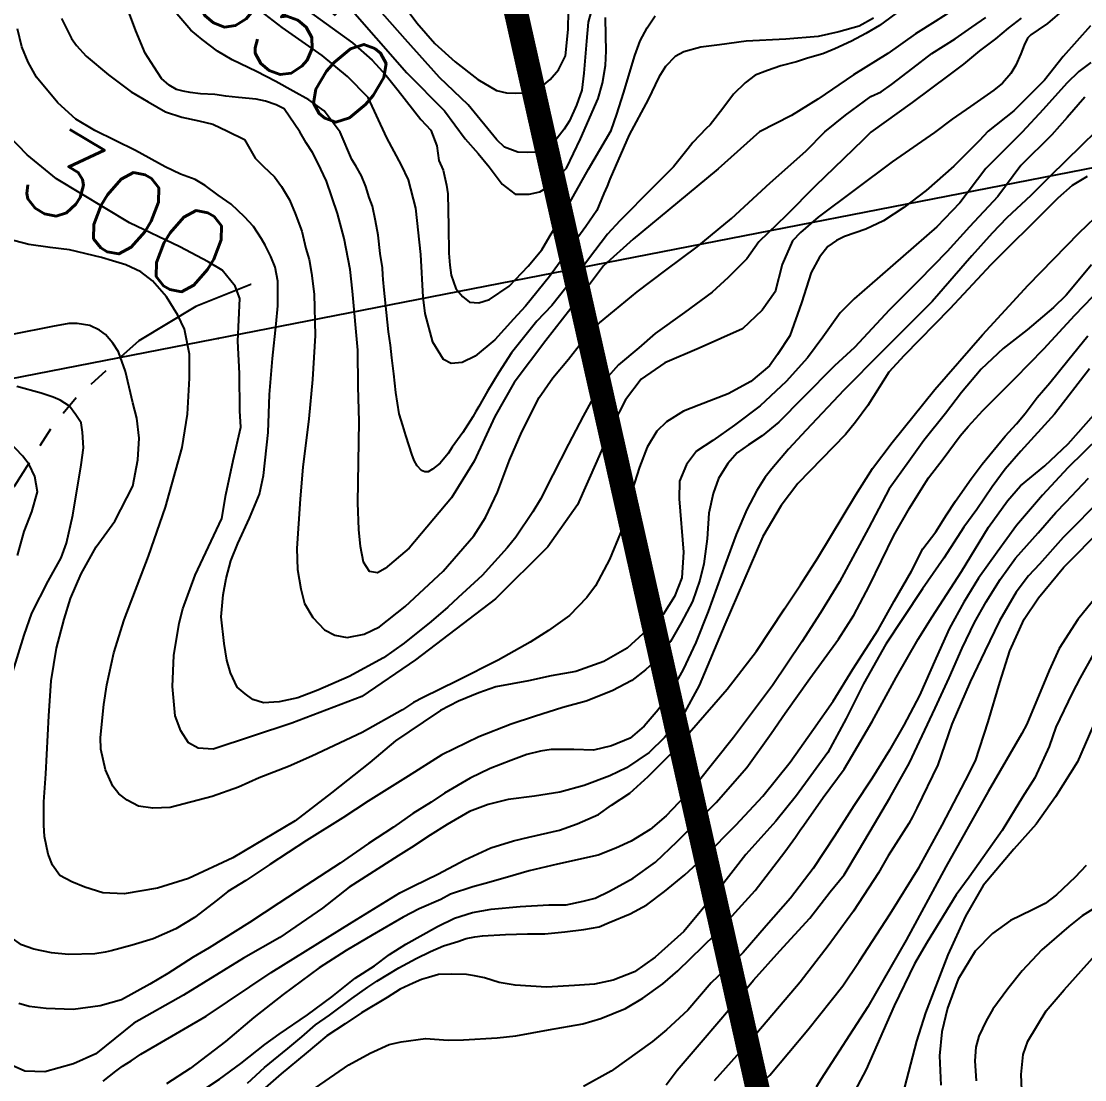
# Model space of a CAD drawing. Header units: millimetres. Extents: x 548366 to 1117317, y 7446967 to 14899125.
# Drawn here: x 551813 to 552342, y 7454565 to 7455092 of the extents above; entities that cross this region are included whole.
import ezdxf
from ezdxf.enums import TextEntityAlignment as Align

# ---------------------------------------------------------------- set-up
doc = ezdxf.new("R2010")
doc.units = ezdxf.units.MM
doc.header["$MEASUREMENT"] = 0
doc.linetypes.add('ACAD_ISO11W100', pattern=[33, 12, -3, 12, -3, 0, -3])
doc.linetypes.add('RIO_PERIODICO', pattern=[5.8, 3, -0.4, 0.4, -0.4, 0.4, -0.4, 0.4, -0.4])
for name, color, linetype in [('CURVA_INTERMEDIÁRIA', 32, 'Continuous'), ('CURVA_MESTRA', 36, 'Continuous'), ('ELETRO_PROP', 230, 'Continuous'), ('RADIAIS', 222, 'Continuous'), ('RIO_PERIÓDICO', 4, 'RIO_PERIODICO'), ('TXT_CURVA_MESTRA', 7, 'Continuous')]:
    doc.layers.add(name, color=color, linetype=linetype)
doc.styles.add('ROMANS', font='romans.shx')

msp = doc.modelspace()

# ---------------------------------------------------------------- linework, layer by layer
at = {"layer": 'CURVA_INTERMEDIÁRIA'}
for points, elevation in [([(552001.45, 7455102.16), (552009.81, 7455091.09), (552018.74, 7455080.82), (552028.75, 7455071.66), (552040.03, 7455062.83), (552049.4, 7455057.51), (552054.31, 7455056.32), (552058.64, 7455056.09), (552062.48, 7455056.25), (552066.54, 7455057.06), (552071.87, 7455059.35), (552076.1, 7455062.83), (552080.32, 7455067.76), (552083.75, 7455074.7), (552085.1, 7455087.76), (552085.19, 7455097.11)], 390), ([(552275.91, 7455097.14), (552267.61, 7455091.72), (552257.88, 7455085.58), (552244.1, 7455075.92), (552227.09, 7455065.29), (552209.2, 7455053.08), (552196.18, 7455045.07), (552180.32, 7455036.84), (552159.73, 7455018.39), (552139.42, 7455001.64), (552117.36, 7454983.51), (552102.62, 7454970.18), (552094.61, 7454959.57), (552073.98, 7454933.02), (552058.14, 7454912.13), (552048.49, 7454895.21), (552038.36, 7454873), (552027.06, 7454854.79), (552005.88, 7454829.82), (551994.07, 7454819.69), (551990.16, 7454817.52), (551986.25, 7454818.1), (551983.26, 7454822.75), (551981.76, 7454830.65), (551980.85, 7454838.96), (551980.34, 7454852.3), (551981.08, 7454892.7), (551980.5, 7454910.21), (551980.33, 7454928.29), (551977.75, 7454957.58), (551976.58, 7454968.44), (551973.58, 7454983.86), (551970.25, 7454996.16), (551964.75, 7455012.25), (551960.51, 7455021.48), (551957.91, 7455026.59), (551954.67, 7455031.41), (551951.51, 7455036.81), (551943.8, 7455048.33), (551939.83, 7455050.22), (551934.51, 7455052.2), (551929.82, 7455053.19), (551921.08, 7455054), (551914.79, 7455054.55), (551909.2, 7455055.36), (551902.08, 7455055.82), (551896.94, 7455056.45), (551893.42, 7455057.17), (551890.17, 7455057.89), (551886.48, 7455060.05), (551882.78, 7455063.47), (551878.99, 7455068.97), (551874.61, 7455076.07), (551869.91, 7455087.12), (551866.84, 7455095.59)], 330), ([(552250.55, 7455097.56), (552239.96, 7455089.85), (552233.09, 7455085.85), (552226.1, 7455082.05), (552217.71, 7455078.17), (552211.78, 7455075.72), (552204.2, 7455073.44), (552198.62, 7455071.73), (552190.9, 7455069.74), (552184.31, 7455067.46), (552178.1, 7455065.09), (552173.09, 7455061.24), (552167.37, 7455055.53), (552162.08, 7455048.52), (552155.62, 7455040.38), (552153.64, 7455038.49), (552147.05, 7455031.64), (552144.68, 7455028.55), (552137.52, 7455019.41), (552129.75, 7455011.89), (552122.71, 7455004.74), (552115.19, 7454997.1), (552110.75, 7454992.66), (552104.58, 7454985.88), (552098.39, 7454977.66), (552091.25, 7454968.22), (552083.91, 7454959.21), (552076.94, 7454950.4), (552069.41, 7454942.7), (552064.14, 7454935.98), (552056.81, 7454926.84), (552050.59, 7454917.17), (552044.93, 7454907.87), (552040.54, 7454900.27), (552039.15, 7454897.81), (552037.63, 7454895.09), (552032.69, 7454887.22), (552027.38, 7454880.05), (552025.3, 7454876.78), (552021.31, 7454872.05), (552017.48, 7454869.06), (552015.32, 7454867.73), (552013.74, 7454867.64), (552012.07, 7454868.39), (552010, 7454870.72), (552008.41, 7454873.43), (552007.32, 7454876.5), (552005.91, 7454880.57), (552004.33, 7454885.72), (552002.83, 7454890.71), (552000.92, 7454896.61), (551999.31, 7454907.25), (551998.32, 7454916.47), (551997.23, 7454924.45), (551996.65, 7454930.77), (551995.65, 7454937.31), (551994.74, 7454947.03), (551993.49, 7454958.09), (551993.07, 7454963.41), (551992.91, 7454965.73), (551992.66, 7454969.14), (551991.57, 7454976.29), (551990.58, 7454985.51), (551989.25, 7454992.58), (551987.75, 7454999.86), (551986.08, 7455004.18), (551984.42, 7455009.67), (551982.17, 7455014.9), (551979.34, 7455019.89), (551977.41, 7455023.11), (551971.61, 7455036.62), (551963.64, 7455047.34), (551956.07, 7455052.83), (551948.22, 7455057.16), (551939.58, 7455061.96), (551929.94, 7455066.9), (551917.86, 7455072.75), (551910.63, 7455077.06), (551902.93, 7455082.8), (551897.38, 7455087.52), (551890.34, 7455095.53)], 340), ([(551955.7, 7455097.04), (551967.7, 7455088.48), (551977.8, 7455081.09), (551987.54, 7455072.53), (551994.51, 7455064.93), (552000.46, 7455057.45), (552011.74, 7455043), (552016.69, 7455037.77), (552019.7, 7455029.88), (552020.68, 7455022.67), (552022.81, 7455017.73), (552024.43, 7455010.4), (552025.11, 7455005.97), (552025.47, 7454989.72), (552025.72, 7454976.46), (552026.15, 7454970.5), (552026.83, 7454965.64), (552029.22, 7454958.95), (552032.54, 7454954.94), (552035.95, 7454952.13), (552040.56, 7454951.79), (552045.84, 7454953.5), (552055.64, 7454960.06), (552065.19, 7454970.03), (552071.88, 7454978.16), (552076.15, 7454985.23), (552083.06, 7454996.61), (552087.49, 7455004.71), (552095.19, 7455018.3), (552106.39, 7455037.59), (552109.27, 7455045.6), (552112.53, 7455056.12), (552118.26, 7455074.84), (552120.86, 7455082.08), (552124.29, 7455088.66), (552128.3, 7455094.52)], 360), ([(551976.53, 7455098.39), (551989.52, 7455083.61), (552004.7, 7455066.29), (552023.52, 7455047.24), (552033.78, 7455033.36), (552040.3, 7455026.12), (552045.72, 7455019.43), (552052.24, 7455010.75), (552058.75, 7455005.87), (552065.63, 7455005.87), (552070.88, 7455006.95), (552076.13, 7455010.21), (552084.27, 7455018.71), (552091.15, 7455033.37), (552099.92, 7455053.42), (552102.15, 7455061.09), (552103.68, 7455069.92), (552103.95, 7455077.13), (552103.77, 7455084.61), (552103.64, 7455093.72)], 370), ([(552097.19, 7455099.27), (552095.02, 7455091.36), (552094.12, 7455081.99), (552092.92, 7455066.04), (552091.77, 7455057.6), (552089.2, 7455050.17), (552085.74, 7455042.27), (552083.03, 7455038.13), (552077.32, 7455030.72), (552073.7, 7455028.19), (552068.64, 7455026.74), (552064.65, 7455026.56), (552059.95, 7455026.74), (552053.43, 7455029.27), (552049.63, 7455032.89), (552035.34, 7455050.3), (552021, 7455063.91), (552003.89, 7455082.95), (551989.99, 7455098.73)], 380), ([(552344.95, 7455089.59), (552331.34, 7455074.29), (552322.02, 7455062.65), (552306.8, 7455047.32), (552293.96, 7455037.28), (552289.54, 7455032.33), (552276.94, 7455019.74), (552263.09, 7455007.6), (552252.08, 7454999.26), (552242.02, 7454992.62), (552233.23, 7454988.37), (552222.6, 7454984.76), (552218.61, 7454982.86), (552214.17, 7454979.77), (552210.07, 7454974.47), (552205.9, 7454966.83), (552201.09, 7454951.79), (552195.27, 7454935.36), (552189.2, 7454926.01), (552185.18, 7454920.45), (552175.89, 7454912.71), (552164.71, 7454906.59), (552150.11, 7454900.82), (552142.39, 7454897.89), (552134.01, 7454892.58), (552129.23, 7454887.97), (552124.43, 7454880.02), (552120.49, 7454869.98), (552114.53, 7454851.33), (552111.11, 7454837.32), (552105.68, 7454824.11), (552098.73, 7454810.98), (552094.26, 7454805.12), (552085.67, 7454796.16), (552075.32, 7454788.7), (552066.22, 7454783.02), (552050.15, 7454774.01), (552029.75, 7454763.71), (552012.83, 7454755.38), (552008.15, 7454752.99), (552002.68, 7454749.26), (551982.6, 7454738.02), (551957.52, 7454726.23), (551945.9, 7454721.18), (551931.37, 7454715.49), (551921.02, 7454710.82), (551907.94, 7454706.16), (551886.98, 7454700.73), (551878.39, 7454700.35), (551871.19, 7454701.36), (551865.63, 7454704.39), (551861.46, 7454707.55), (551858.43, 7454711.33), (551854.86, 7454719.48), (551852.46, 7454729.71), (551852.33, 7454735.52), (551853.97, 7454751.93), (551855.49, 7454761.76), (551858.94, 7454777.6), (551864.1, 7454794.05), (551876.27, 7454825.83), (551884.68, 7454850.07), (551892.92, 7454879.88), (551895.67, 7454896.4), (551896.67, 7454914.27), (551896.59, 7454926.32), (551894.09, 7454938.7), (551890.85, 7454945.68), (551885.27, 7454954.7), (551878.19, 7454962.76), (551872.45, 7454967.17), (551865.02, 7454970.77), (551858.28, 7454972.68), (551852.87, 7454974.43), (551836.98, 7454978.08), (551827.27, 7454979.26), (551816.62, 7454980.75), (551805.89, 7454983.58)], 290), ([(552310.5, 7455093.35), (552303.92, 7455088.37), (552297.69, 7455083.16), (552289.63, 7455077.16), (552281.81, 7455070.6), (552274.49, 7455065.08), (552256.22, 7455051.38), (552235.66, 7455036.73), (552231.83, 7455032.9), (552222.09, 7455023.41), (552208.1, 7455010.02), (552193.53, 7454995.23), (552179.95, 7454982.09), (552173.87, 7454973.69), (552164.61, 7454964.33), (552156.72, 7454957.05), (552142.98, 7454947), (552128.3, 7454936.53), (552120.16, 7454929.38), (552110.13, 7454920.95), (552103.59, 7454913.71), (552097.47, 7454904.57), (552092.49, 7454895.48), (552085.16, 7454881.51), (552077.4, 7454866.28), (552071.36, 7454854.08), (552067.45, 7454847.84), (552058.97, 7454835.21), (552054.71, 7454829.96), (552042.26, 7454816.14), (552030.29, 7454805.16), (552025.17, 7454800.33), (552016.86, 7454793.3), (552003.41, 7454782.44), (551993.18, 7454775.2), (551976.09, 7454765.86), (551960.46, 7454759.04), (551950.52, 7454755.35), (551941.33, 7454753.21), (551933.52, 7454752.86), (551928.19, 7454754.42), (551924.28, 7454757.26), (551920.42, 7454760.62), (551917.09, 7454767.69), (551915.26, 7454774), (551913.93, 7454782.23), (551912.43, 7454795.59), (551913.43, 7454806.48), (551914.93, 7454814.59), (551917.17, 7454823.48), (551920.75, 7454832.12), (551926.51, 7454844.59), (551931.5, 7454856.56), (551933.5, 7454865.95), (551935.75, 7454887.22), (551936.42, 7454906.21), (551938, 7454924.14), (551939.83, 7454941.34), (551940.59, 7454950.24), (551940.59, 7454962.54), (551939.26, 7454969.6), (551937.1, 7454974.92), (551934.26, 7454980.55), (551932.43, 7454983.63), (551928.52, 7454989.78), (551924.03, 7454994.51), (551917.29, 7455000.83), (551910.92, 7455005.37), (551904.51, 7455010.19), (551899.44, 7455013.1), (551892.12, 7455015.76), (551884.52, 7455019.45), (551869.71, 7455027.58), (551849.53, 7455037.51), (551840.06, 7455043.09), (551831.05, 7455051.29), (551820.58, 7455064), (551816.34, 7455071.54), (551813.28, 7455079.11), (551811.11, 7455088.03)], 310), ([(551832.94, 7455093.25), (551837.9, 7455083.34), (551840.42, 7455079.88), (551845.28, 7455074.59), (551856.38, 7455065.23), (551867.66, 7455056.75), (551876.02, 7455051.85), (551884.67, 7455046.81), (551892.79, 7455044.1), (551901.28, 7455042.29), (551908.3, 7455040.68), (551915.51, 7455037.17), (551923.98, 7455033), (551929.36, 7455023.83), (551933.52, 7455019.68), (551938.92, 7455014.52), (551942.42, 7455009.66), (551946.42, 7455003.09), (551949.18, 7454996.32), (551952.51, 7454987.42), (551954.59, 7454978.87), (551956.17, 7454973.38), (551957.34, 7454966.58), (551958.67, 7454956.03), (551959.16, 7454935.61), (551957.83, 7454913.63), (551956.08, 7454894.05), (551953.08, 7454869.98), (551951.67, 7454854.28), (551950, 7454829.64), (551950.42, 7454819.08), (551952.02, 7454809.46), (551953.93, 7454802.23), (551957.93, 7454795.25), (551963.75, 7454789.1), (551968.99, 7454786.52), (551975.06, 7454785.28), (551983.63, 7454786.94), (551991.24, 7454790.68), (552003.96, 7454800.68), (552022.9, 7454818.22), (552038.15, 7454835.92), (552043.97, 7454845.06), (552049.85, 7454857.67), (552055.82, 7454873.52), (552062.01, 7454887.6), (552070.62, 7454904.63), (552077.49, 7454914.53), (552085.29, 7454923.79), (552091.7, 7454932.07), (552100.68, 7454941.92), (552108.03, 7454947.93), (552119.39, 7454957.3), (552133.58, 7454968.02), (552149.31, 7454979.69), (552166.34, 7454993.74), (552185.5, 7455011.54), (552203.26, 7455027.19), (552212.68, 7455036.86), (552223.09, 7455045.19), (552235.69, 7455054.46), (552240.85, 7455056.78), (552245.99, 7455060.42), (552256.61, 7455068.53), (552266.07, 7455075.82), (552277.52, 7455083.11), (552285.84, 7455089), (552292.81, 7455093.8)], 320), ([(552345.05, 7455071.28), (552339.15, 7455066.9), (552333.12, 7455061.16), (552321.33, 7455048.01), (552310.91, 7455036.65), (552292.84, 7455018.67), (552279.98, 7455001.47), (552268.4, 7454989.53), (552234.95, 7454960.42), (552227.35, 7454953.79), (552220.44, 7454946.75), (552211.71, 7454934.68), (552204.11, 7454924.43), (552193.48, 7454912.67), (552180.57, 7454900.53), (552167.85, 7454890.86), (552157.03, 7454883.28), (552148.94, 7454877.95), (552143.89, 7454871.38), (552140.48, 7454863.09), (552140.29, 7454854.29), (552142.38, 7454827.74), (552141.59, 7454814.99), (552137.92, 7454805.64), (552132.24, 7454796.8), (552122.26, 7454787.08), (552114.35, 7454779.94), (552102.86, 7454773.37), (552088.84, 7454768.44), (552076.59, 7454766.3), (552065.27, 7454763.72), (552049.11, 7454760.69), (552040.65, 7454757.79), (552030.54, 7454753.62), (552021.58, 7454748.95), (552012.83, 7454743.2), (551999.19, 7454733.85), (551986.38, 7454723.06), (551967.31, 7454708.03), (551949.2, 7454694.05), (551918.2, 7454675.71), (551896.22, 7454665.35), (551880.75, 7454660.55), (551864.08, 7454657.77), (551853.6, 7454658.28), (551844.5, 7454661.05), (551838.06, 7454663.7), (551832.12, 7454666.86), (551828.45, 7454672.04), (551826.3, 7454677.55), (551824.53, 7454686.26), (551824.15, 7454691.95), (551824.14, 7454703.56), (551825.14, 7454717.55), (551826.65, 7454746.27), (551827.79, 7454763.78), (551830.44, 7454780.07), (551834.24, 7454794.44), (551837.39, 7454804.67), (551842.82, 7454817.04), (551850.16, 7454830.38), (551859.5, 7454843.13), (551868.37, 7454860.51), (551871.01, 7454873.72), (551871.59, 7454884.53), (551870.43, 7454894.46), (551868.52, 7454902.02), (551864.85, 7454917.62), (551861.36, 7454927.5), (551858.43, 7454931.65), (551854.85, 7454935.97), (551851.86, 7454938.21), (551847.11, 7454940.46), (551840.71, 7454941.54), (551836.55, 7454941.54), (551828.48, 7454940.04), (551808.35, 7454936.12)], 280), ([(552342.08, 7455054.08), (552333.37, 7455044.05), (552325.76, 7455035.37), (552310.29, 7455020.07), (552298.76, 7455004.69), (552284.72, 7454989.58), (552273.56, 7454977.29), (552259.6, 7454962.97), (552244.89, 7454948.38), (552227.44, 7454929.53), (552217.59, 7454920.43), (552201.82, 7454904.5), (552189.88, 7454892.37), (552181.55, 7454885.59), (552174.72, 7454881.18), (552169.14, 7454877.11), (552164.41, 7454871.83), (552159.85, 7454864.4), (552157.15, 7454856.89), (552155.08, 7454847.09), (552154.19, 7454834.35), (552152.57, 7454821.95), (552150.56, 7454813.74), (552146.89, 7454803.13), (552141.33, 7454792.65), (552136, 7454783.36), (552129.81, 7454775.03), (552123.49, 7454769.28), (552116.67, 7454763.85), (552106.9, 7454758.72), (552094.07, 7454753.62), (552082.36, 7454750.42), (552068.35, 7454746), (552056.73, 7454742.21), (552040.62, 7454735.84), (552022.19, 7454726.88), (552005.39, 7454716.27), (551985.61, 7454703.93), (551972.98, 7454695.6), (551954.8, 7454684.23), (551936.63, 7454672.4), (551924.66, 7454664.37), (551915.66, 7454659.01), (551910.62, 7454654.86), (551899.14, 7454645.96), (551889.78, 7454640.36), (551878.63, 7454635.35), (551868.1, 7454632.19), (551857.68, 7454629.36), (551854.64, 7454628.73), (551849.52, 7454627.9), (551836.51, 7454627.51), (551827.92, 7454628.39), (551819.21, 7454630.29), (551813.02, 7454632.43), (551807.84, 7454636.1)], 270), ([(552347.53, 7455037.01), (552340.53, 7455030.04), (552324.71, 7455014.58), (552315.27, 7455005.19), (552303.36, 7454994.08), (552295.93, 7454986.46), (552285.83, 7454975.1), (552266.09, 7454952.47), (552250.26, 7454936.61), (552240.98, 7454927.23), (552222.28, 7454908.33), (552203.46, 7454888.42), (552194.62, 7454878.98), (552186.35, 7454869.28), (552183.06, 7454864.99), (552178.95, 7454858.39), (552174.02, 7454849.02), (552168.71, 7454836.51), (552163.39, 7454822.12), (552154.66, 7454798.23), (552148.55, 7454782.81), (552142.23, 7454769.33), (552134.92, 7454756.21), (552129.89, 7454749.35), (552122.78, 7454741.14), (552115.84, 7454735.19), (552106.53, 7454731.38), (552097.62, 7454729.18), (552087.95, 7454729.6), (552076.66, 7454729.51), (552071.31, 7454728.71), (552064.53, 7454727.08), (552056.52, 7454724.07), (552046.26, 7454720.11), (552036.35, 7454715.31), (552023.53, 7454707.8), (552016.81, 7454703.37), (552007.72, 7454697.74), (551998.16, 7454690.92), (551985.74, 7454682.82), (551971.53, 7454673.07), (551954.56, 7454661.9), (551941.03, 7454653.07), (551926.52, 7454643.58), (551906.37, 7454630.93), (551898.53, 7454626.27), (551885.88, 7454618.17), (551876.86, 7454612.78), (551862.75, 7454605.03), (551852.24, 7454602.11), (551838.79, 7454600.27), (551825.34, 7454600.68), (551816.81, 7454601.67), (551811.66, 7454603.21)], 260), ([(551853.7, 7454564.62), (551859.99, 7454569.49), (551863.37, 7454572.04), (551867.54, 7454574.72), (551872.36, 7454578.06), (551880.64, 7454582.82), (551904.92, 7454596.91), (551937.32, 7454618.58), (551977.59, 7454643.68), (552001.3, 7454658.2), (552008.25, 7454661.82), (552020.21, 7454667.57), (552033.7, 7454674.75), (552046.59, 7454680.59), (552057.9, 7454684.21), (552065.55, 7454685.94), (552080.66, 7454689.46), (552089.56, 7454692.61), (552100.13, 7454697.25), (552106.58, 7454701.92), (552115.76, 7454707.86), (552124.84, 7454716.2), (552135.44, 7454726.83), (552146.38, 7454739.26), (552164.12, 7454759.63), (552178.7, 7454778.5), (552192.73, 7454799.59), (552200.72, 7454811.52), (552209.34, 7454824.96), (552228.12, 7454856.29), (552236.49, 7454869.34), (552246.23, 7454882.23), (552267.49, 7454908.75), (552291.23, 7454935.85), (552314, 7454960.52), (552339.29, 7454986.54), (552351.07, 7454997.97)], 240), ([(552345.37, 7454970.65), (552332.83, 7454955.56), (552326.57, 7454949.52), (552313.47, 7454938.38), (552301.52, 7454929.11), (552290.59, 7454918.73), (552280.74, 7454907.14), (552272.71, 7454896.78), (552261.94, 7454883.33), (552254.56, 7454872.87), (552244.82, 7454859.34), (552234.41, 7454839.72), (552219.99, 7454813.04), (552210.62, 7454797.56), (552201.24, 7454783.22), (552186.75, 7454761.41), (552167.24, 7454735.6), (552149.14, 7454712.71), (552133.82, 7454696.5), (552125.83, 7454689.7), (552116.34, 7454684.02), (552108.82, 7454680.44), (552099.92, 7454676.98), (552079.74, 7454672.55), (552065.63, 7454669.29), (552053.68, 7454665.71), (552043.77, 7454662.9), (552037.66, 7454661.33), (552026.53, 7454657.63), (552021.62, 7454655.03), (552010.87, 7454650.3), (552002.94, 7454646.17), (551987.46, 7454637.27), (551974.52, 7454629.52), (551961.17, 7454620.9), (551943.24, 7454607.67), (551928.59, 7454596.18), (551914.57, 7454584.35), (551897.05, 7454570.9), (551885.15, 7454563.24)], 230), ([(551895.05, 7454554.55), (551911.55, 7454565.53), (551922.13, 7454573.34), (551934.17, 7454582.77), (551941.18, 7454587.96), (551955.28, 7454597.54), (551967.44, 7454606.52), (551979.14, 7454615.77), (551988.69, 7454621.94), (551996.08, 7454627.63), (552004.34, 7454632.81), (552020.09, 7454641.54), (552028.42, 7454645.66), (552037.49, 7454648.41), (552046.77, 7454650.12), (552061.23, 7454651.49), (552075.41, 7454652.25), (552084.11, 7454652.38), (552092.53, 7454654.07), (552098.47, 7454655.57), (552105.54, 7454659.13), (552117.41, 7454665.63), (552128.43, 7454673.57), (552139.21, 7454683.73), (552158.69, 7454703.26), (552173.93, 7454720.59), (552186.13, 7454737.59), (552193.05, 7454747.72), (552205.32, 7454764.87), (552219.61, 7454784.4), (552227.11, 7454796.39), (552234.77, 7454810.79), (552247.07, 7454836.12), (552254.9, 7454849.68), (552261.24, 7454859.8), (552264.39, 7454864.7), (552271.55, 7454874.24), (552280.16, 7454885.64), (552283.99, 7454890.29), (552291.4, 7454898.27), (552307.49, 7454914.37), (552321.68, 7454928.98), (552337.11, 7454945.73), (552359.46, 7454968.81)], 220), ([(551925.54, 7454563.54), (551934.04, 7454571.29), (551945.49, 7454580.82), (551952.48, 7454586.56), (551959.37, 7454592.59), (551966.24, 7454597.4), (551977.44, 7454605.75), (551985.37, 7454611.31), (551989.78, 7454614.29), (552000.83, 7454620.98), (552009.45, 7454625.54), (552016.6, 7454629.05), (552022.97, 7454631.93), (552030.09, 7454634.05), (552034.37, 7454635.52), (552038.62, 7454636.33), (552042.49, 7454636.95), (552053.79, 7454637.52), (552064.89, 7454637.83), (552073.45, 7454637.83), (552083.44, 7454638.83), (552092.85, 7454639.97), (552100.54, 7454641.4), (552105.53, 7454643.47), (552115.96, 7454647.9), (552124.17, 7454652.38), (552132.91, 7454659), (552143.12, 7454667.22), (552153.3, 7454676.65), (552168.44, 7454691.87), (552181.95, 7454706.4), (552195.53, 7454723.26), (552207.05, 7454739.67), (552216.93, 7454753.7), (552226.75, 7454769.62), (552239.27, 7454789.16), (552247.17, 7454803.38), (552255.81, 7454818.29), (552261.59, 7454829.39), (552267.96, 7454837.95), (552273.22, 7454846.25), (552277.78, 7454853.06), (552285.5, 7454864.28), (552291.06, 7454871.47), (552302.53, 7454885.39), (552308.17, 7454891.67), (552312.48, 7454896.73), (552318.44, 7454904.64), (552324.63, 7454912.01), (552333.72, 7454923.04), (552343.55, 7454935.38)], 210), ([(551808.03, 7454766.09), (551814.38, 7454786.52), (551818.18, 7454797.48), (551826.39, 7454813.27), (551832.83, 7454824.89), (551835.49, 7454832.18), (551838.52, 7454846.19), (551842.81, 7454871.17), (551843.91, 7454879.71), (551843.36, 7454887.42), (551842.67, 7454892.1), (551840.05, 7454896.09), (551836.89, 7454900.35), (551832.27, 7454903.31), (551828.75, 7454904.84), (551822.77, 7454906.91), (551810.77, 7454910.19)], 270), ([(551954.48, 7454557.87), (551975.96, 7454572.74), (551986.45, 7454578.58), (551995.93, 7454582.81), (552001.92, 7454584.19), (552014.14, 7454585.74), (552025.31, 7454584.93), (552032.94, 7454585.12), (552049.7, 7454586.1), (552058.97, 7454587.08), (552075.34, 7454590.05), (552092.27, 7454593.17), (552101.32, 7454595.68), (552113.53, 7454600.76), (552122.18, 7454605.85), (552132.2, 7454613.01), (552139.6, 7454619.52), (552158.32, 7454637.67), (552178.06, 7454659.41), (552192.8, 7454678.64), (552198.24, 7454685.95), (552200.48, 7454689.37), (552202.36, 7454691.9), (552211.9, 7454705.72), (552222.35, 7454719.86), (552226.18, 7454726.19), (552236.37, 7454743.45), (552248.25, 7454765.44), (552259.16, 7454784.43), (552266.21, 7454795.57), (552280.71, 7454818.2), (552294.12, 7454840.2), (552303.6, 7454853.29), (552310.11, 7454860.68), (552322.15, 7454870.64), (552333.86, 7454881.6), (552346.59, 7454896.01)], 190), ([(551811.09, 7454826.01), (551814.45, 7454838.04), (551818.17, 7454847.86), (551821.07, 7454857.7), (551819.65, 7454865.36), (551816.8, 7454871.42), (551814.06, 7454875.05), (551813.63, 7454875.63), (551806.68, 7454882.87)], 260), ([(552349.4, 7454885.21), (552333.69, 7454869.7), (552320.99, 7454856.12), (552308.14, 7454841.01), (552298.47, 7454827.76), (552289.23, 7454814.74), (552281.98, 7454802.9), (552274.83, 7454789.93), (552268.01, 7454774.92), (552259.88, 7454756.45), (552252.07, 7454741.66), (552244.94, 7454729.24), (552236.31, 7454715.28), (552227.15, 7454701.49), (552217.64, 7454686.47), (552206.94, 7454670.31), (552195.63, 7454655.58), (552183.6, 7454641.85), (552172.14, 7454628.53), (552156.21, 7454613.46), (552144.63, 7454599.91), (552133.97, 7454590.12), (552126.94, 7454584.37), (552106.41, 7454569.6), (552092.68, 7454561.85)], 180), ([(552133.79, 7454562.74), (552139.22, 7454570.06), (552152.22, 7454585.13), (552165.77, 7454601.09), (552177.28, 7454614.77), (552190.38, 7454629.45), (552205.26, 7454645.69), (552215.44, 7454658.82), (552222.31, 7454667.16), (552229.44, 7454679.15), (552237.46, 7454692.55), (552245.05, 7454705.58), (552254.95, 7454722.97), (552261.21, 7454736.32), (552267.63, 7454750.06), (552274.56, 7454765.3), (552281.04, 7454780.04), (552287.3, 7454792.73), (552293.01, 7454803.09), (552299.93, 7454814.17), (552307.58, 7454824.75), (552318.92, 7454837.44), (552327.68, 7454847.42), (552332.61, 7454852.62), (552343.96, 7454864.59)], 170), ([(552351.34, 7454855.25), (552331.3, 7454834.99), (552319.52, 7454821.78), (552314.01, 7454815.9), (552307.87, 7454807.77), (552299.69, 7454793.56), (552292.3, 7454778.55), (552285.14, 7454763.19), (552276, 7454742.18), (552268.96, 7454721.92), (552258.57, 7454700.41), (552256.3, 7454696.07), (552254.52, 7454692.71), (552244.26, 7454676.7), (552241.66, 7454671.98), (552239.38, 7454668.23), (552226.99, 7454649.22), (552214.45, 7454631.88), (552200.45, 7454613.87), (552178.91, 7454588.4), (552157.76, 7454564.69)], 160), ([(552350.05, 7454808.38), (552338.58, 7454794.31), (552329.35, 7454779.89), (552324.29, 7454768.89), (552313.26, 7454742.19), (552310.84, 7454737.49), (552294.08, 7454708.66), (552272.98, 7454671.2), (552253.14, 7454634.8), (552234.09, 7454601.54), (552210.77, 7454565.39), (552208.38, 7454561.58)], 140), ([(552346.2, 7454776.89), (552339.82, 7454765.19), (552335.76, 7454757.61), (552327.64, 7454740.63), (552324.31, 7454731.06), (552317.18, 7454715.44), (552311.14, 7454705.85), (552301.05, 7454689.21), (552284.56, 7454666.1), (552278.04, 7454657.29), (552263.67, 7454633.78), (552257.41, 7454622.95), (552247.18, 7454602.08), (552233.24, 7454570.37), (552218.97, 7454543.17)], 130), ([(552352.07, 7454754.76), (552338.48, 7454723.47), (552327.58, 7454706.1), (552317.91, 7454692.44), (552306.75, 7454679.96), (552291.48, 7454661.86), (552282.76, 7454646.58), (552273.93, 7454627.45), (552262.86, 7454598.64), (552258.35, 7454584.44), (552250.37, 7454553.95)], 120), ([(552342.82, 7454671.93), (552337.3, 7454666.09), (552327.98, 7454657.28), (552322.39, 7454653.03), (552315.76, 7454649.72), (552305.16, 7454644.46), (552296.15, 7454638.03), (552287.55, 7454629.33), (552279.05, 7454615.37), (552273.76, 7454600.97), (552270.91, 7454589.06), (552269.74, 7454577.2), (552270.52, 7454562.63)], 110), ([(552310.82, 7454560.14), (552310.5, 7454567.97), (552311.49, 7454577.84), (552313.84, 7454584.47), (552322.95, 7454599.5), (552331.89, 7454610.05), (552353.14, 7454633.66)], 90)]:
    msp.add_lwpolyline(points, dxfattribs=dict(at, elevation=elevation))
at = {"layer": 'CURVA_MESTRA'}
for points, elevation in [([(552115.38, 7455035.45), (552105.84, 7455013.36), (552104.45, 7455009.91), (552102.84, 7455006.25), (552099.23, 7454997.73), (552093.79, 7454989.75), (552075.83, 7454964.86), (552063.86, 7454950.08), (552057.85, 7454943.67), (552048.63, 7454933.46), (552038.81, 7454925.34), (552032.3, 7454922.04), (552026.79, 7454921.54), (552023.08, 7454923.54), (552017.77, 7454932.15), (552013.93, 7454946.44), (552012.92, 7454954.55), (552011.72, 7454975.87), (552009.31, 7454998.86), (552005.57, 7455012.92), (552002.08, 7455020.22), (551994.78, 7455033.87), (551985.62, 7455053.89), (551975.29, 7455064.47), (551962.63, 7455074.8), (551942.71, 7455088.83), (551927.66, 7455100.46)], 350), ([(552331.93, 7455098.04), (552323.57, 7455090.82), (552318.89, 7455087.57), (552315.2, 7455085.16), (552313.64, 7455083.46), (552311.94, 7455079.93), (552310.21, 7455075.72), (552307.8, 7455070.05), (552305.25, 7455065.81), (552301.14, 7455061.14), (552296.89, 7455057.6), (552285.27, 7455049.54), (552276.19, 7455043.17), (552267.4, 7455036.52), (552246.3, 7455021.94), (552209.47, 7454994.35), (552200.71, 7454986.83), (552196.73, 7454982.6), (552191.58, 7454970.81), (552188.09, 7454957.3), (552181.54, 7454948.07), (552171.77, 7454938.89), (552150.17, 7454929.27), (552133.15, 7454921.88), (552121.37, 7454913.88), (552113.65, 7454903.48), (552107.24, 7454891.31), (552099.35, 7454873.02), (552089.74, 7454851.24), (552074.97, 7454830.43), (552048.89, 7454804.46), (552009.08, 7454774.19), (551982.45, 7454756.01), (551947.51, 7454742.6), (551908.41, 7454729.67), (551901.02, 7454730.18), (551896.16, 7454732.86), (551892.3, 7454738.9), (551889.44, 7454746.28), (551888.1, 7454760.84), (551888.77, 7454776.28), (551891.45, 7454792.38), (551893.29, 7454799.6), (551899.53, 7454816.33), (551912.78, 7454844.52), (551914.67, 7454856.26), (551918.33, 7454873.3), (551922.26, 7454889.99), (551921.76, 7454898.14), (551921.51, 7454916.59), (551920.76, 7454932.8), (551921.76, 7454953.95), (551919.35, 7454960.01), (551912.85, 7454968.04), (551905.86, 7454972.27), (551891.8, 7454979.67), (551866.87, 7454991.66), (551830.54, 7455013.52), (551815.81, 7455025.4), (551806.63, 7455035.1)], 300), ([(552237.04, 7455093.43), (552229.79, 7455089.51), (552219.7, 7455086.57), (552209.37, 7455084.37), (552193.41, 7455082.89), (552173.61, 7455081.92), (552160.33, 7455080.09), (552151.11, 7455078.99), (552142.62, 7455076.66), (552138.32, 7455074.33), (552133.4, 7455069.3), (552130.2, 7455064.14), (552124.87, 7455052.88), (552115.38, 7455035.45)], 350), ([(552343.28, 7455014.67), (552335.79, 7455010.14), (552328.72, 7455003.89), (552324.69, 7454999.84), (552295.3, 7454970.74), (552274.87, 7454948.82), (552252.3, 7454925.64), (552244.64, 7454917.33), (552234.11, 7454900.74), (552228.03, 7454892.36), (552223.04, 7454886.31), (552199.37, 7454861.84), (552190.99, 7454851), (552181.91, 7454835.6), (552163, 7454791.78), (552150.18, 7454761.4), (552142.08, 7454746.5), (552133.04, 7454735.5), (552125.32, 7454728.1), (552113.99, 7454720.38), (552105.7, 7454716.4), (552093.06, 7454711.63), (552080.91, 7454708.35), (552068.26, 7454706.37), (552055.2, 7454704.69), (552045.18, 7454702.23), (552035.99, 7454698.78), (552024.82, 7454692.21), (552016.44, 7454686.95), (552007.08, 7454680.87), (552000.49, 7454676.64), (551976.02, 7454661.04), (551962.88, 7454650.69), (551941.57, 7454636.12), (551923.51, 7454625.78), (551893.71, 7454607.32), (551868.91, 7454593.36), (551850.11, 7454578.22), (551838.94, 7454573.13), (551824.65, 7454569.19), (551814.63, 7454569.52), (551805.41, 7454573.68)], 250), ([(552344.37, 7454918.99), (552327.04, 7454896.38), (552310.22, 7454877.95), (552302.55, 7454869.1), (552296.05, 7454860.25), (552288.37, 7454849.04), (552281.88, 7454840.19), (552272.01, 7454824.78), (552261.37, 7454809.44), (552251.54, 7454794.7), (552243.17, 7454781.94), (552231.95, 7454762.29), (552223.29, 7454744.98), (552214.24, 7454728.06), (552198.62, 7454706.66), (552188.38, 7454693.87), (552173.41, 7454677.35), (552159.63, 7454659.65), (552142.62, 7454639.05), (552128.26, 7454626.27), (552118.02, 7454618.99), (552107.38, 7454614.86), (552098.13, 7454612.89), (552088.28, 7454612.1), (552074.31, 7454611.32), (552058.76, 7454612.3), (552050.77, 7454613.66), (552043.49, 7454616.02), (552038.37, 7454617), (552034.43, 7454617.59), (552027.24, 7454617.85), (552020.57, 7454617.63), (552015.54, 7454616.21), (552012.04, 7454615.12), (552007.9, 7454613.38), (552001.53, 7454610.28), (551994.97, 7454606.13), (551982.19, 7454598.49), (551974.09, 7454593.11), (551964.91, 7454587.11), (551954.63, 7454578.47), (551942.17, 7454568.21), (551930.26, 7454557.77)], 200), ([(552166.96, 7454550.56), (552185.38, 7454567.56), (552204.26, 7454590.19), (552221.67, 7454612.01), (552229.86, 7454624.1), (552245.19, 7454647.76), (552259.61, 7454670.99), (552271.07, 7454691.96), (552282.8, 7454714.14), (552287.72, 7454723.87), (552294.02, 7454743.41), (552299.81, 7454762.85), (552304.85, 7454778.59), (552312.01, 7454794.43), (552319.09, 7454804.98), (552331.6, 7454820.25), (552351.17, 7454840.01)], 150), ([(552351.33, 7454653.53), (552340.75, 7454646.81), (552334.16, 7454641.57), (552320.67, 7454629.86), (552310.97, 7454619.47), (552303.79, 7454610.46), (552296.29, 7454600.41), (552293.05, 7454594.59), (552289.46, 7454586.89), (552287.87, 7454581.52), (552287.34, 7454574.76), (552288, 7454564.67)], 100)]:
    msp.add_lwpolyline(points, dxfattribs=dict(at, elevation=elevation))
at = {"layer": 'ELETRO_PROP', "linetype": 'ACAD_ISO11W100', "lineweight": -3, "ltscale": 6.25, "elevation": 200, "flags": 128}
msp.add_lwpolyline([(552267.42, 7454168.15, 12, 12, 0), (552047.04, 7455150.08, 12, 12, 0), (552168.73, 7456345.85, 12, 12, 0), (552826.6, 7456584.53, 12, 12, 0), (552824.31, 7456593.7, 12, 12, 0), (552808.25, 7456621.21, 12, 12, 0), (552793.34, 7456651, 12, 12, 0), (552787.61, 7456679.65, 12, 12, 0), (552791.05, 7456686.53, 12, 12, 0), (552803.67, 7456696.84, 12, 12, 0), (552824.31, 7456702.57, 12, 12, 0), (552843.34, 7456706.89, 12, 12, 0), (552878.9, 7456705.75, 12, 12, 0), (552899.54, 7456705.75, 12, 12, 0), (552931.65, 7456702.31, 12, 12, 0), (552958.03, 7456701.16, 12, 12, 0), (552992.44, 7456696.58, 12, 12, 0), (553010.79, 7456696.58, 12, 12, 0), (553025.7, 7456696.58, 12, 12, 0), (553049.78, 7456704.6, 12, 12, 0), (553070.43, 7456714.91, 12, 12, 0), (553079.6, 7456727.52, 12, 12, 0), (553091.07, 7456749.29, 12, 12, 0), (553100.25, 7456764.19, 12, 12, 0), (553108.27, 7456777.95, 12, 12, 0), (553111.71, 7456790.55, 12, 12, 0), (553114.01, 7456804.3, 12, 12, 0), (553114.01, 7456816.91, 12, 12, 0), (553110.57, 7456829.52, 12, 12, 0), (553107.13, 7456843.27, 12, 12, 0), (553094.51, 7456855.87, 12, 12, 0), (553054.37, 7456875.36, 12, 12, 0), (553016.52, 7456892.55, 12, 12, 0), (553000.47, 7456902.86, 12, 12, 0), (552991.29, 7456916.61, 12, 12, 0), (552989, 7456933.8, 12, 12, 0), (552992.44, 7456965.89, 12, 12, 0), (553000.47, 7456978.5, 12, 12, 0), (553022.77, 7456984.65, 12, 12, 0), (553036.53, 7456988.09, 12, 12, 0), (553059.47, 7456989.23, 12, 12, 0), (553096.17, 7456990.38, 12, 12, 0), (553134.01, 7456988.09, 12, 12, 0), (553160.39, 7456988.09, 12, 12, 0), (553197.09, 7456988.09, 12, 12, 0), (553241.82, 7456992.67, 12, 12, 0), (553268.2, 7456993.82, 12, 12, 0), (553284.25, 7457000.69, 12, 12, 0), (553301.46, 7457011.01, 12, 12, 0), (553319.81, 7457032.78, 12, 12, 0), (553334.72, 7457051.12, 12, 12, 0), (553345.04, 7457069.45, 12, 12, 0), (553355.36, 7457091.23, 12, 12, 0), (553371.42, 7457111.86, 12, 12, 0), (553385.87, 7457124.71, 12, 12, 0), (553400.78, 7457136.17, 12, 12, 0), (553413.39, 7457141.9, 12, 12, 0), (553431.74, 7457144.2, 12, 12, 0), (553445.51, 7457144.2, 12, 12, 0), (553455.83, 7457140.76, 12, 12, 0), (553485.65, 7457129.3, 12, 12, 0), (553516.61, 7457114.4, 12, 12, 0), (553537.26, 7457104.09, 12, 12, 0), (553559.05, 7457099.5, 12, 12, 0), (553575.1, 7457101.79, 12, 12, 0), (553585.43, 7457108.67, 12, 12, 0), (553591.16, 7457115.55, 12, 12, 0), (553592.31, 7457124.71, 12, 12, 0), (553591.16, 7457141.9, 12, 12, 0), (553586.57, 7457162.53, 12, 12, 0), (553580.84, 7457177.43, 12, 12, 0), (553577.4, 7457193.48, 12, 12, 0), (553575.1, 7457212.96, 12, 12, 0), (553581.98, 7457216.4, 12, 12, 0), (553592.31, 7457220.98, 12, 12, 0), (553600.33, 7457220.98, 12, 12, 0), (553618.68, 7457219.83, 12, 12, 0), (553672.89, 7457209.79, 12, 12, 0), (553683.21, 7457207.5, 12, 12, 0), (553694.68, 7457206.35, 12, 12, 0), (553706.14, 7457207.5, 12, 12, 0), (553724.49, 7457208.64, 12, 12, 0), (553742.84, 7457216.66, 12, 12, 0), (553752.02, 7457220.1, 12, 12, 0), (553764.64, 7457232.71, 12, 12, 0), (553786.43, 7457252.19, 12, 12, 0), (553804.78, 7457263.65, 12, 12, 0), (553836.89, 7457283.13, 12, 12, 0), (553872.44, 7457293.45, 12, 12, 0), (553895.38, 7457300.32, 12, 12, 0), (553909.14, 7457302.62, 12, 12, 0), (553920.61, 7457302.62, 12, 12, 0), (553928.64, 7457300.32, 12, 12, 0), (553935.52, 7457299.18, 12, 12, 0), (553943.55, 7457295.74, 12, 12, 0), (553950.43, 7457293.45, 12, 12, 0), (553958.46, 7457290.01, 12, 12, 0), (553972.22, 7457281.99, 12, 12, 0), (553994.01, 7457272.82, 12, 12, 0), (554003.19, 7457265.94, 12, 12, 0), (554029.57, 7457259.07, 12, 12, 0), (554063.97, 7457247.61, 12, 12, 0), (554092.5, 7457228.72, 12, 12, 0), (554101.67, 7457218.41, 12, 12, 0), (554109.7, 7457209.24, 12, 12, 0), (554115.44, 7457203.51, 12, 12, 0), (554131.49, 7457196.64, 12, 12, 0), (554152.14, 7457190.91, 12, 12, 0), (554204.89, 7457187.47, 12, 12, 0), (554226.68, 7457188.61, 12, 12, 0), (554245.03, 7457185.18, 12, 12, 0), (554259.94, 7457185.18, 12, 12, 0), (554266.83, 7457185.18, 12, 12, 0), (554282.88, 7457182.88, 12, 12, 0), (554289.76, 7457179.45, 12, 12, 0), (554295.5, 7457176.01, 12, 12, 0), (554304.67, 7457167.99, 12, 12, 0), (554310.41, 7457161.11, 12, 12, 0), (554312.7, 7457153.09, 12, 12, 0), (554316.14, 7457140.48, 12, 12, 0), (554317.29, 7457126.73, 12, 12, 0), (554317.29, 7457111.83, 12, 12, 0), (554321.88, 7457086.62, 12, 12, 0), (554328.76, 7457054.53, 12, 12, 0), (554334.49, 7457020.15, 12, 12, 0), (554342.52, 7457000.67, 12, 12, 0), (554358.58, 7456992.65, 12, 12, 0), (554371.19, 7456994.94, 12, 12, 0), (554403.3, 7456997.23, 12, 12, 0), (554412.48, 7456994.94, 12, 12, 0), (554418.21, 7456989.21, 12, 12, 0), (554418.45, 7456974.42, 12, 12, 0), (555298.44, 7457141.13, 12, 12, 0), (556099.85, 7455833.18, 12, 12, 0), (557063.48, 7455464.95, 12, 12, 0), (557063.48, 7455464.95, 12, 12, 0), (557063.48, 7455464.95, 12, 12, 0), (557063.48, 7455464.95, 0, 0, 0)], format="xyseb", dxfattribs=at)
at = {"layer": 'RADIAIS', "linetype": 'Continuous', "ltscale": 2.5}
msp.add_lwpolyline([(559269.37, 7456370.1), (549458.09, 7454455.41)], dxfattribs=at)
for radius in [4998.2, 3998.56, 2998.91]:
    msp.add_circle((554363.71, 7455412.75), radius, dxfattribs=at)
msp.add_point((551910.9, 7454934.08), dxfattribs=at)
at = {"layer": 'RIO_PERIÓDICO', "ltscale": 25, "flags": 128}
msp.add_lwpolyline([(551927.33, 7454960.92), (551927.23, 7454960.93), (551899.72, 7454950.03), (551871.5, 7454932.97), (551840.38, 7454904.73), (551828.01, 7454889.81), (551809.46, 7454860.47), (551770.1, 7454836.17), (551713.85, 7454822.27), (551673.94, 7454819.25), (551637.04, 7454815.63), (551595.92, 7454812.01), (551569.31, 7454799.32), (551540.89, 7454778.72), (551500.66, 7454742.76)], dxfattribs=at)

# ---------------------------------------------------------------- texts
at = {"layer": 'TXT_CURVA_MESTRA', "style": 'ROMANS'}
for s, rotation, p in [('350', 319.4609, (551948.74, 7455084.67)), ('300', 328.8375, (551865.14, 7454996.35, 300))]:
    msp.add_text(s, height=42.5, rotation=rotation, dxfattribs=at).set_placement(p, align=Align.MIDDLE)

doc.saveas('drawing.dxf')
